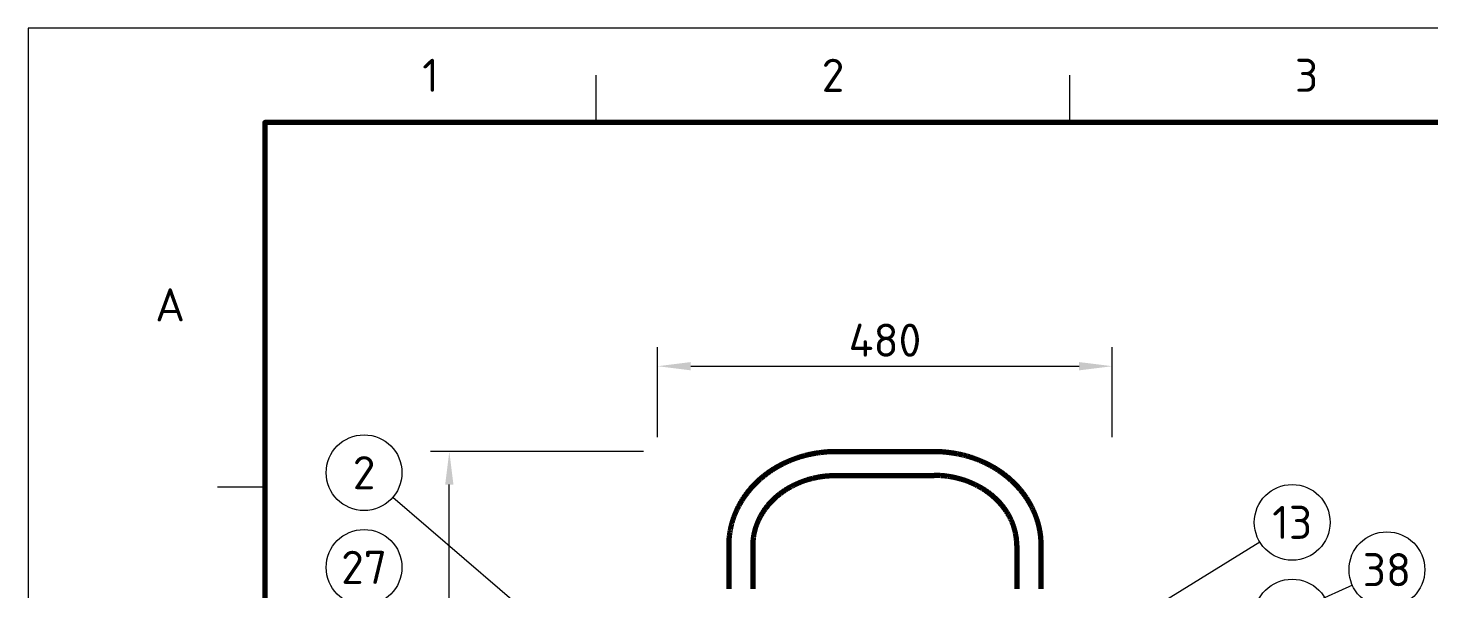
# Model space of a CAD drawing. Header units: millimetres. Extents: x 0 to 2208, y 0 to 420.
# Drawn here: x 0 to 147.9, y 237.7 to 297 of the extents above; entities that cross this region are included whole.
import ezdxf
from ezdxf.enums import TextEntityAlignment as Align

# ---------------------------------------------------------------- set-up
doc = ezdxf.new("R2010")
doc.units = ezdxf.units.MM
for name, color, linetype, lineweight in [('01-VISIBLE', 7, 'CONTINUOUS', 70), ('04-COTA', 3, 'CONTINUOUS', 18), ('06-TEXTO', 7, 'CONTINUOUS', 25), ('07-RECUADRO', 7, 'CONTINUOUS', 70), ('08-FINA', 5, 'CONTINUOUS', 18)]:
    doc.layers.add(name, color=color, linetype=linetype, lineweight=lineweight)
doc.styles.add('ISO3098', font='isocpeur.ttf')
doc.dimstyles.new('FLAMA-IRAM', dxfattribs={"dimtxt": 3.5, "dimasz": 3.5, "dimexe": 2, "dimexo": 1.5, "dimgap": 1, "dimtad": 1, "dimdec": 1, "dimtxsty": 'ISO3098', "dimblk": 'IRAM_FLECHA', "dimblk1": 'IRAM_FLECHA', "dimblk2": 'IRAM_FLECHA', "dimcen": 2.5, "dimclrd": 256, "dimclre": 256, "dimclrt": 256, "dimazin": 3, "dimtfac": 1, "dimtmove": 0, "dimatfit": 3, "dimlwd": 18, "dimlwe": 18})

# ---------------------------------------------------------------- blocks, each defined once
blk = doc.blocks.new('IRAM_FLECHA')
blk.add_solid([(0, 0), (-1, 0.125), (-1, -0.125)])

msp = doc.modelspace()

# ---------------------------------------------------------------- linework, layer by layer
at = {"layer": '01-VISIBLE'}
for p, q in [((85.289, 252.266), (95.679, 252.266)), ((85.289, 249.726), (95.679, 249.726)), ((74.019, 237.728), (74.019, 242.336)), ((76.559, 237.728), (76.559, 242.336)), ((104.409, 242.336), (104.409, 237.728)), ((106.949, 242.336), (106.949, 237.728))]:
    msp.add_line(p, q, dxfattribs=at)
for points in [[(74.019, 242.336), (74.019, 242.386), (74.02, 242.436), (74.02, 242.486), (74.021, 242.536), (74.023, 242.586), (74.024, 242.636), (74.026, 242.686), (74.028, 242.736), (74.031, 242.786), (74.033, 242.836), (74.036, 242.886), (74.04, 242.936), (74.043, 242.986), (74.047, 243.036), (74.051, 243.086), (74.056, 243.136), (74.06, 243.185), (74.065, 243.235), (74.071, 243.285), (74.076, 243.335), (74.082, 243.384), (74.088, 243.434), (74.094, 243.484), (74.101, 243.533), (74.108, 243.583), (74.115, 243.632), (74.123, 243.682), (74.131, 243.731), (74.139, 243.781), (74.147, 243.83), (74.156, 243.879), (74.165, 243.929), (74.174, 243.978), (74.183, 244.027), (74.193, 244.076), (74.203, 244.125), (74.213, 244.174), (74.224, 244.223), (74.235, 244.272), (74.246, 244.321), (74.257, 244.37), (74.269, 244.418), (74.281, 244.467), (74.293, 244.515), (74.306, 244.564), (74.319, 244.612), (74.332, 244.661), (74.345, 244.709), (74.358, 244.757), (74.372, 244.805), (74.386, 244.853), (74.401, 244.901), (74.415, 244.949), (74.43, 244.997), (74.446, 245.044), (74.461, 245.092), (74.477, 245.14), (74.493, 245.187), (74.509, 245.234), (74.525, 245.282), (74.542, 245.329), (74.559, 245.376), (74.576, 245.423), (74.594, 245.47), (74.612, 245.517), (74.63, 245.563), (74.648, 245.61), (74.667, 245.656), (74.685, 245.703), (74.704, 245.749), (74.724, 245.795), (74.743, 245.841), (74.763, 245.887), (74.783, 245.933), (74.803, 245.979), (74.824, 246.025), (74.845, 246.07), (74.866, 246.116), (74.887, 246.161), (74.909, 246.206), (74.93, 246.251), (74.952, 246.296), (74.975, 246.341), (74.997, 246.386), (75.02, 246.43), (75.043, 246.475), (75.066, 246.519), (75.089, 246.563), (75.113, 246.607), (75.137, 246.651), (75.161, 246.695), (75.185, 246.739), (75.21, 246.783), (75.235, 246.826), (75.26, 246.869), (75.285, 246.913), (75.311, 246.956), (75.336, 246.999), (75.362, 247.041), (75.389, 247.084), (75.415, 247.127), (75.442, 247.169), (75.468, 247.211), (75.495, 247.253), (75.523, 247.295), (75.55, 247.337), (75.578, 247.379), (75.606, 247.421), (75.634, 247.462), (75.662, 247.503), (75.691, 247.544), (75.72, 247.585), (75.749, 247.626), (75.778, 247.667), (75.807, 247.707), (75.837, 247.748), (75.867, 247.788), (75.897, 247.828), (75.927, 247.868), (75.957, 247.908), (75.988, 247.947), (76.019, 247.987), (76.05, 248.026), (76.081, 248.065), (76.112, 248.104), (76.144, 248.143), (76.176, 248.182), (76.207, 248.22), (76.24, 248.259), (76.272, 248.297), (76.305, 248.335), (76.337, 248.373), (76.37, 248.41), (76.403, 248.448), (76.437, 248.485), (76.47, 248.523), (76.504, 248.56), (76.537, 248.597), (76.571, 248.633), (76.606, 248.67), (76.64, 248.706), (76.675, 248.743), (76.709, 248.779), (76.744, 248.815), (76.779, 248.85), (76.814, 248.886), (76.85, 248.921), (76.885, 248.956), (76.921, 248.991), (76.957, 249.026), (76.993, 249.061), (77.029, 249.096), (77.066, 249.13), (77.102, 249.164), (77.139, 249.198), (77.176, 249.232), (77.213, 249.266), (77.25, 249.299), (77.287, 249.333), (77.325, 249.366), (77.363, 249.399), (77.4, 249.431), (77.438, 249.464), (77.477, 249.497), (77.515, 249.529), (77.553, 249.561), (77.592, 249.593), (77.631, 249.624), (77.669, 249.656), (77.708, 249.687), (77.748, 249.719), (77.787, 249.75), (77.826, 249.78), (77.866, 249.811), (77.906, 249.842), (77.945, 249.872), (77.985, 249.902), (78.026, 249.932), (78.066, 249.962), (78.106, 249.991), (78.147, 250.021), (78.187, 250.05), (78.228, 250.079), (78.269, 250.108), (78.31, 250.136), (78.351, 250.165), (78.393, 250.193), (78.434, 250.221), (78.476, 250.249), (78.517, 250.277), (78.559, 250.304), (78.601, 250.331), (78.643, 250.359), (78.685, 250.386), (78.728, 250.412), (78.77, 250.439), (78.813, 250.465), (78.855, 250.492), (78.898, 250.518), (78.941, 250.544), (78.984, 250.569), (79.027, 250.595), (79.07, 250.62), (79.113, 250.645), (79.157, 250.67), (79.2, 250.695), (79.244, 250.719), (79.288, 250.744), (79.332, 250.768), (79.376, 250.792), (79.42, 250.815), (79.464, 250.839), (79.508, 250.862), (79.552, 250.886), (79.597, 250.909), (79.641, 250.931), (79.686, 250.954), (79.731, 250.976), (79.776, 250.999), (79.821, 251.021), (79.866, 251.043), (79.911, 251.064), (79.956, 251.086), (80.001, 251.107), (80.047, 251.128), (80.092, 251.149), (80.138, 251.17), (80.183, 251.19), (80.229, 251.211), (80.275, 251.231), (80.321, 251.251), (80.367, 251.271), (80.413, 251.29), (80.459, 251.31), (80.505, 251.329), (80.552, 251.348), (80.598, 251.366), (80.645, 251.385), (80.691, 251.403), (80.738, 251.422), (80.784, 251.44), (80.831, 251.458), (80.878, 251.475), (80.925, 251.493), (80.972, 251.51), (81.019, 251.527), (81.066, 251.544), (81.113, 251.56), (81.161, 251.577), (81.208, 251.593), (81.255, 251.609), (81.303, 251.625), (81.35, 251.641), (81.398, 251.656), (81.446, 251.672), (81.493, 251.687), (81.541, 251.702), (81.589, 251.717), (81.637, 251.731), (81.685, 251.745), (81.733, 251.76), (81.781, 251.774), (81.829, 251.787), (81.877, 251.801), (81.925, 251.814), (81.974, 251.827), (82.022, 251.84), (82.07, 251.853), (82.119, 251.866), (82.167, 251.878), (82.216, 251.89), (82.265, 251.902), (82.313, 251.914), (82.362, 251.926), (82.411, 251.937), (82.459, 251.948), (82.508, 251.96), (82.557, 251.97), (82.606, 251.981), (82.655, 251.991), (82.704, 252.002), (82.753, 252.012), (82.802, 252.022), (82.851, 252.031), (82.9, 252.041), (82.95, 252.05), (82.999, 252.059), (83.048, 252.068), (83.097, 252.077), (83.147, 252.085), (83.196, 252.094), (83.245, 252.102), (83.295, 252.11), (83.344, 252.117), (83.394, 252.125), (83.443, 252.132), (83.493, 252.139), (83.542, 252.146), (83.592, 252.153), (83.642, 252.159), (83.691, 252.166), (83.741, 252.172), (83.791, 252.178), (83.84, 252.184), (83.89, 252.189), (83.94, 252.195), (83.99, 252.2), (84.04, 252.205), (84.089, 252.21), (84.139, 252.214), (84.189, 252.219), (84.239, 252.223), (84.289, 252.227), (84.339, 252.231), (84.389, 252.234), (84.439, 252.238), (84.489, 252.241), (84.539, 252.244), (84.589, 252.247), (84.639, 252.249), (84.689, 252.252), (84.739, 252.254), (84.789, 252.256), (84.839, 252.258), (84.889, 252.26), (84.939, 252.261), (84.989, 252.262), (85.039, 252.263), (85.089, 252.264), (85.139, 252.265), (85.189, 252.266), (85.239, 252.266), (85.289, 252.266)], [(95.679, 252.266), (95.729, 252.266), (95.779, 252.266), (95.829, 252.265), (95.879, 252.264), (95.929, 252.263), (95.979, 252.262), (96.029, 252.261), (96.079, 252.26), (96.129, 252.258), (96.18, 252.256), (96.23, 252.254), (96.28, 252.252), (96.33, 252.249), (96.38, 252.247), (96.43, 252.244), (96.479, 252.241), (96.529, 252.238), (96.579, 252.234), (96.629, 252.231), (96.679, 252.227), (96.729, 252.223), (96.779, 252.219), (96.829, 252.214), (96.879, 252.21), (96.929, 252.205), (96.978, 252.2), (97.028, 252.195), (97.078, 252.189), (97.128, 252.184), (97.177, 252.178), (97.227, 252.172), (97.277, 252.166), (97.326, 252.159), (97.376, 252.153), (97.426, 252.146), (97.475, 252.139), (97.525, 252.132), (97.574, 252.125), (97.624, 252.117), (97.673, 252.11), (97.723, 252.102), (97.772, 252.094), (97.821, 252.085), (97.871, 252.077), (97.92, 252.068), (97.969, 252.059), (98.019, 252.05), (98.068, 252.041), (98.117, 252.031), (98.166, 252.022), (98.215, 252.012), (98.264, 252.002), (98.313, 251.991), (98.362, 251.981), (98.411, 251.97), (98.46, 251.96), (98.509, 251.948), (98.557, 251.937), (98.606, 251.926), (98.655, 251.914), (98.704, 251.902), (98.752, 251.89), (98.801, 251.878), (98.849, 251.866), (98.898, 251.853), (98.946, 251.84), (98.994, 251.827), (99.043, 251.814), (99.091, 251.801), (99.139, 251.787), (99.187, 251.774), (99.235, 251.76), (99.283, 251.745), (99.331, 251.731), (99.379, 251.717), (99.427, 251.702), (99.475, 251.687), (99.523, 251.672), (99.57, 251.656), (99.618, 251.641), (99.665, 251.625), (99.713, 251.609), (99.76, 251.593), (99.808, 251.577), (99.855, 251.56), (99.902, 251.544), (99.949, 251.527), (99.996, 251.51), (100.043, 251.493), (100.09, 251.475), (100.137, 251.458), (100.184, 251.44), (100.23, 251.422), (100.277, 251.403), (100.324, 251.385), (100.37, 251.366), (100.416, 251.348), (100.463, 251.329), (100.509, 251.31), (100.555, 251.29), (100.601, 251.271), (100.647, 251.251), (100.693, 251.231), (100.739, 251.211), (100.785, 251.19), (100.83, 251.17), (100.876, 251.149), (100.921, 251.128), (100.967, 251.107), (101.012, 251.086), (101.057, 251.064), (101.102, 251.043), (101.147, 251.021), (101.192, 250.999), (101.237, 250.976), (101.282, 250.954), (101.327, 250.931), (101.371, 250.909), (101.416, 250.886), (101.46, 250.862), (101.504, 250.839), (101.548, 250.815), (101.592, 250.792), (101.636, 250.768), (101.68, 250.744), (101.724, 250.719), (101.768, 250.695), (101.811, 250.67), (101.855, 250.645), (101.898, 250.62), (101.941, 250.595), (101.984, 250.569), (102.027, 250.544), (102.07, 250.518), (102.113, 250.492), (102.155, 250.465), (102.198, 250.439), (102.24, 250.412), (102.283, 250.386), (102.325, 250.359), (102.367, 250.331), (102.409, 250.304), (102.451, 250.277), (102.492, 250.249), (102.534, 250.221), (102.575, 250.193), (102.617, 250.165), (102.658, 250.136), (102.699, 250.108), (102.74, 250.079), (102.781, 250.05), (102.821, 250.021), (102.862, 249.991), (102.902, 249.962), (102.943, 249.932), (102.983, 249.902), (103.023, 249.872), (103.062, 249.842), (103.102, 249.811), (103.142, 249.78), (103.181, 249.75), (103.221, 249.719), (103.26, 249.687), (103.299, 249.656), (103.338, 249.624), (103.376, 249.593), (103.415, 249.561), (103.453, 249.529), (103.492, 249.497), (103.53, 249.464), (103.568, 249.431), (103.605, 249.399), (103.643, 249.366), (103.681, 249.333), (103.718, 249.299), (103.755, 249.266), (103.792, 249.232), (103.829, 249.198), (103.866, 249.164), (103.902, 249.13), (103.939, 249.096), (103.975, 249.061), (104.011, 249.026), (104.047, 248.991), (104.083, 248.956), (104.118, 248.921), (104.154, 248.886), (104.189, 248.85), (104.224, 248.815), (104.259, 248.779), (104.294, 248.743), (104.328, 248.706), (104.362, 248.67), (104.397, 248.633), (104.431, 248.597), (104.464, 248.56), (104.498, 248.523), (104.532, 248.485), (104.565, 248.448), (104.598, 248.41), (104.631, 248.373), (104.664, 248.335), (104.696, 248.297), (104.728, 248.259), (104.761, 248.22), (104.793, 248.182), (104.824, 248.143), (104.856, 248.104), (104.887, 248.065), (104.919, 248.026), (104.95, 247.987), (104.98, 247.947), (105.011, 247.908), (105.041, 247.868), (105.072, 247.828), (105.102, 247.788), (105.131, 247.748), (105.161, 247.707), (105.19, 247.667), (105.22, 247.626), (105.248, 247.585), (105.277, 247.544), (105.306, 247.503), (105.334, 247.462), (105.362, 247.421), (105.39, 247.379), (105.418, 247.337), (105.445, 247.295), (105.473, 247.253), (105.5, 247.211), (105.527, 247.169), (105.553, 247.127), (105.58, 247.084), (105.606, 247.041), (105.632, 246.999), (105.657, 246.956), (105.683, 246.913), (105.708, 246.869), (105.733, 246.826), (105.758, 246.783), (105.783, 246.739), (105.807, 246.695), (105.831, 246.651), (105.855, 246.607), (105.879, 246.563), (105.902, 246.519), (105.925, 246.475), (105.948, 246.43), (105.971, 246.386), (105.994, 246.341), (106.016, 246.296), (106.038, 246.251), (106.06, 246.206), (106.081, 246.161), (106.102, 246.116), (106.123, 246.07), (106.144, 246.025), (106.165, 245.979), (106.185, 245.933), (106.205, 245.887), (106.225, 245.841), (106.244, 245.795), (106.264, 245.749), (106.283, 245.703), (106.302, 245.656), (106.32, 245.61), (106.338, 245.563), (106.356, 245.517), (106.374, 245.47), (106.392, 245.423), (106.409, 245.376), (106.426, 245.329), (106.443, 245.282), (106.459, 245.234), (106.475, 245.187), (106.491, 245.14), (106.507, 245.092), (106.523, 245.044), (106.538, 244.997), (106.553, 244.949), (106.567, 244.901), (106.582, 244.853), (106.596, 244.805), (106.61, 244.757), (106.623, 244.709), (106.637, 244.661), (106.65, 244.612), (106.662, 244.564), (106.675, 244.515), (106.687, 244.467), (106.699, 244.418), (106.711, 244.37), (106.722, 244.321), (106.733, 244.272), (106.744, 244.223), (106.755, 244.174), (106.765, 244.125), (106.775, 244.076), (106.785, 244.027), (106.794, 243.978), (106.803, 243.929), (106.812, 243.879), (106.821, 243.83), (106.829, 243.781), (106.837, 243.731), (106.845, 243.682), (106.853, 243.632), (106.86, 243.583), (106.867, 243.533), (106.874, 243.484), (106.88, 243.434), (106.886, 243.384), (106.892, 243.335), (106.898, 243.285), (106.903, 243.235), (106.908, 243.185), (106.913, 243.136), (106.917, 243.086), (106.921, 243.036), (106.925, 242.986), (106.929, 242.936), (106.932, 242.886), (106.935, 242.836), (106.938, 242.786), (106.94, 242.736), (106.942, 242.686), (106.944, 242.636), (106.946, 242.586), (106.947, 242.536), (106.948, 242.486), (106.948, 242.436), (106.949, 242.386), (106.949, 242.336)], [(76.559, 242.336), (76.559, 242.386), (76.56, 242.436), (76.561, 242.486), (76.562, 242.536), (76.564, 242.586), (76.566, 242.636), (76.569, 242.686), (76.572, 242.736), (76.575, 242.786), (76.579, 242.836), (76.583, 242.886), (76.588, 242.936), (76.593, 242.986), (76.598, 243.036), (76.604, 243.086), (76.611, 243.135), (76.617, 243.185), (76.624, 243.235), (76.632, 243.284), (76.639, 243.334), (76.648, 243.383), (76.656, 243.433), (76.665, 243.482), (76.674, 243.531), (76.684, 243.58), (76.694, 243.629), (76.705, 243.678), (76.716, 243.727), (76.727, 243.776), (76.739, 243.825), (76.751, 243.873), (76.763, 243.922), (76.776, 243.97), (76.789, 244.019), (76.803, 244.067), (76.817, 244.115), (76.831, 244.163), (76.846, 244.211), (76.861, 244.259), (76.876, 244.307), (76.892, 244.354), (76.908, 244.402), (76.925, 244.449), (76.942, 244.496), (76.959, 244.543), (76.977, 244.59), (76.995, 244.637), (77.013, 244.683), (77.032, 244.73), (77.051, 244.776), (77.07, 244.823), (77.09, 244.869), (77.11, 244.915), (77.13, 244.96), (77.151, 245.006), (77.172, 245.051), (77.194, 245.097), (77.215, 245.142), (77.237, 245.187), (77.26, 245.232), (77.283, 245.276), (77.306, 245.321), (77.329, 245.365), (77.353, 245.409), (77.377, 245.453), (77.401, 245.497), (77.426, 245.541), (77.451, 245.584), (77.476, 245.627), (77.502, 245.671), (77.528, 245.713), (77.554, 245.756), (77.58, 245.799), (77.607, 245.841), (77.634, 245.883), (77.662, 245.925), (77.689, 245.967), (77.717, 246.009), (77.745, 246.05), (77.774, 246.091), (77.803, 246.132), (77.832, 246.173), (77.861, 246.213), (77.891, 246.254), (77.921, 246.294), (77.951, 246.334), (77.982, 246.374), (78.013, 246.413), (78.044, 246.453), (78.075, 246.492), (78.106, 246.531), (78.138, 246.569), (78.17, 246.608), (78.203, 246.646), (78.235, 246.684), (78.268, 246.722), (78.301, 246.76), (78.334, 246.797), (78.368, 246.835), (78.402, 246.872), (78.436, 246.908), (78.47, 246.945), (78.505, 246.981), (78.539, 247.017), (78.574, 247.053), (78.61, 247.089), (78.645, 247.124), (78.681, 247.16), (78.717, 247.195), (78.753, 247.229), (78.789, 247.264), (78.826, 247.298), (78.862, 247.332), (78.899, 247.366), (78.936, 247.4), (78.974, 247.433), (79.011, 247.466), (79.049, 247.499), (79.087, 247.532), (79.125, 247.564), (79.164, 247.597), (79.202, 247.629), (79.241, 247.66), (79.28, 247.692), (79.319, 247.723), (79.358, 247.754), (79.398, 247.785), (79.438, 247.816), (79.478, 247.846), (79.518, 247.876), (79.558, 247.906), (79.598, 247.936), (79.639, 247.965), (79.68, 247.994), (79.721, 248.023), (79.762, 248.052), (79.803, 248.08), (79.844, 248.108), (79.886, 248.136), (79.928, 248.164), (79.97, 248.192), (80.012, 248.219), (80.054, 248.246), (80.096, 248.273), (80.139, 248.299), (80.182, 248.325), (80.224, 248.351), (80.267, 248.377), (80.31, 248.403), (80.354, 248.428), (80.397, 248.453), (80.441, 248.478), (80.484, 248.503), (80.528, 248.527), (80.572, 248.551), (80.616, 248.575), (80.66, 248.598), (80.705, 248.622), (80.749, 248.645), (80.794, 248.668), (80.838, 248.69), (80.883, 248.713), (80.928, 248.735), (80.973, 248.757), (81.018, 248.779), (81.064, 248.8), (81.109, 248.821), (81.155, 248.842), (81.2, 248.863), (81.246, 248.883), (81.292, 248.903), (81.338, 248.923), (81.384, 248.943), (81.43, 248.962), (81.477, 248.982), (81.523, 249.001), (81.569, 249.019), (81.616, 249.038), (81.663, 249.056), (81.709, 249.074), (81.756, 249.092), (81.803, 249.109), (81.85, 249.127), (81.898, 249.144), (81.945, 249.16), (81.992, 249.177), (82.039, 249.193), (82.087, 249.209), (82.135, 249.225), (82.182, 249.241), (82.23, 249.256), (82.278, 249.271), (82.326, 249.286), (82.374, 249.3), (82.422, 249.315), (82.47, 249.329), (82.518, 249.342), (82.566, 249.356), (82.614, 249.369), (82.663, 249.382), (82.711, 249.395), (82.76, 249.408), (82.808, 249.42), (82.857, 249.432), (82.906, 249.444), (82.954, 249.456), (83.003, 249.467), (83.052, 249.478), (83.101, 249.489), (83.15, 249.5), (83.199, 249.51), (83.248, 249.52), (83.297, 249.53), (83.346, 249.54), (83.396, 249.549), (83.445, 249.559), (83.494, 249.568), (83.544, 249.576), (83.593, 249.585), (83.642, 249.593), (83.692, 249.601), (83.741, 249.608), (83.791, 249.616), (83.841, 249.623), (83.89, 249.63), (83.94, 249.637), (83.99, 249.643), (84.039, 249.65), (84.089, 249.656), (84.139, 249.661), (84.189, 249.667), (84.238, 249.672), (84.288, 249.677), (84.338, 249.682), (84.388, 249.686), (84.438, 249.691), (84.488, 249.695), (84.538, 249.698), (84.588, 249.702), (84.638, 249.705), (84.688, 249.708), (84.738, 249.711), (84.788, 249.714), (84.838, 249.716), (84.888, 249.718), (84.938, 249.72), (84.988, 249.722), (85.039, 249.723), (85.089, 249.724), (85.139, 249.725), (85.189, 249.725), (85.239, 249.726), (85.289, 249.726)], [(104.409, 242.336), (104.409, 242.386), (104.408, 242.436), (104.407, 242.486), (104.406, 242.536), (104.404, 242.586), (104.402, 242.636), (104.399, 242.686), (104.396, 242.736), (104.393, 242.786), (104.389, 242.836), (104.385, 242.886), (104.38, 242.936), (104.375, 242.986), (104.37, 243.036), (104.364, 243.086), (104.358, 243.135), (104.351, 243.185), (104.344, 243.235), (104.337, 243.284), (104.329, 243.334), (104.321, 243.383), (104.312, 243.433), (104.303, 243.482), (104.294, 243.531), (104.284, 243.58), (104.274, 243.629), (104.263, 243.678), (104.252, 243.727), (104.241, 243.776), (104.229, 243.825), (104.217, 243.873), (104.205, 243.922), (104.192, 243.97), (104.179, 244.019), (104.165, 244.067), (104.151, 244.115), (104.137, 244.163), (104.122, 244.211), (104.107, 244.259), (104.092, 244.307), (104.076, 244.354), (104.06, 244.402), (104.043, 244.449), (104.026, 244.496), (104.009, 244.543), (103.991, 244.59), (103.973, 244.637), (103.955, 244.683), (103.936, 244.73), (103.917, 244.776), (103.898, 244.823), (103.878, 244.869), (103.858, 244.915), (103.838, 244.96), (103.817, 245.006), (103.796, 245.051), (103.775, 245.097), (103.753, 245.142), (103.731, 245.187), (103.708, 245.232), (103.686, 245.276), (103.663, 245.321), (103.639, 245.365), (103.615, 245.409), (103.591, 245.453), (103.567, 245.497), (103.542, 245.541), (103.517, 245.584), (103.492, 245.627), (103.467, 245.671), (103.441, 245.713), (103.414, 245.756), (103.388, 245.799), (103.361, 245.841), (103.334, 245.883), (103.307, 245.925), (103.279, 245.967), (103.251, 246.009), (103.223, 246.05), (103.194, 246.091), (103.165, 246.132), (103.136, 246.173), (103.107, 246.213), (103.077, 246.254), (103.047, 246.294), (103.017, 246.334), (102.986, 246.374), (102.956, 246.413), (102.925, 246.453), (102.893, 246.492), (102.862, 246.531), (102.83, 246.569), (102.798, 246.608), (102.765, 246.646), (102.733, 246.684), (102.7, 246.722), (102.667, 246.76), (102.634, 246.797), (102.6, 246.835), (102.566, 246.872), (102.532, 246.908), (102.498, 246.945), (102.463, 246.981), (102.429, 247.017), (102.394, 247.053), (102.359, 247.089), (102.323, 247.124), (102.287, 247.16), (102.252, 247.195), (102.215, 247.229), (102.179, 247.264), (102.143, 247.298), (102.106, 247.332), (102.069, 247.366), (102.032, 247.4), (101.994, 247.433), (101.957, 247.466), (101.919, 247.499), (101.881, 247.532), (101.843, 247.564), (101.804, 247.597), (101.766, 247.629), (101.727, 247.66), (101.688, 247.692), (101.649, 247.723), (101.61, 247.754), (101.57, 247.785), (101.53, 247.816), (101.491, 247.846), (101.45, 247.876), (101.41, 247.906), (101.37, 247.936), (101.329, 247.965), (101.288, 247.994), (101.248, 248.023), (101.206, 248.052), (101.165, 248.08), (101.124, 248.108), (101.082, 248.136), (101.04, 248.164), (100.998, 248.192), (100.956, 248.219), (100.914, 248.246), (100.872, 248.273), (100.829, 248.299), (100.787, 248.325), (100.744, 248.351), (100.701, 248.377), (100.658, 248.403), (100.614, 248.428), (100.571, 248.453), (100.528, 248.478), (100.484, 248.503), (100.44, 248.527), (100.396, 248.551), (100.352, 248.575), (100.308, 248.598), (100.263, 248.622), (100.219, 248.645), (100.174, 248.668), (100.13, 248.69), (100.085, 248.713), (100.04, 248.735), (99.995, 248.757), (99.95, 248.779), (99.904, 248.8), (99.859, 248.821), (99.813, 248.842), (99.768, 248.863), (99.722, 248.883), (99.676, 248.903), (99.63, 248.923), (99.584, 248.943), (99.538, 248.962), (99.492, 248.982), (99.445, 249.001), (99.399, 249.019), (99.352, 249.038), (99.305, 249.056), (99.259, 249.074), (99.212, 249.092), (99.165, 249.109), (99.118, 249.127), (99.071, 249.144), (99.023, 249.16), (98.976, 249.177), (98.929, 249.193), (98.881, 249.209), (98.834, 249.225), (98.786, 249.241), (98.738, 249.256), (98.69, 249.271), (98.643, 249.286), (98.595, 249.3), (98.547, 249.315), (98.498, 249.329), (98.45, 249.342), (98.402, 249.356), (98.354, 249.369), (98.305, 249.382), (98.257, 249.395), (98.208, 249.408), (98.16, 249.42), (98.111, 249.432), (98.063, 249.444), (98.014, 249.456), (97.965, 249.467), (97.916, 249.478), (97.867, 249.489), (97.818, 249.5), (97.769, 249.51), (97.72, 249.52), (97.671, 249.53), (97.622, 249.54), (97.573, 249.549), (97.523, 249.559), (97.474, 249.568), (97.425, 249.576), (97.375, 249.585), (97.326, 249.593), (97.276, 249.601), (97.227, 249.608), (97.177, 249.616), (97.128, 249.623), (97.078, 249.63), (97.028, 249.637), (96.979, 249.643), (96.929, 249.65), (96.879, 249.656), (96.829, 249.661), (96.78, 249.667), (96.73, 249.672), (96.68, 249.677), (96.63, 249.682), (96.58, 249.686), (96.53, 249.691), (96.48, 249.695), (96.43, 249.698), (96.38, 249.702), (96.33, 249.705), (96.28, 249.708), (96.23, 249.711), (96.18, 249.714), (96.13, 249.716), (96.08, 249.718), (96.03, 249.72), (95.98, 249.722), (95.93, 249.723), (95.88, 249.724), (95.829, 249.725), (95.779, 249.725), (95.729, 249.726), (95.679, 249.726)]]:
    msp.add_lwpolyline(points, dxfattribs=at)
at = {"layer": '07-RECUADRO'}
msp.add_lwpolyline([(25, 10), (410, 10), (410, 287), (25, 287)], close=True, dxfattribs=at)
at = {"layer": '08-FINA'}
for p, q in [((60, 287), (60, 292)), ((110, 287), (110, 292)), ((25, 248.5), (20, 248.5)), ((38.521, 247.413), (84.263, 208.202)), ((130.078, 242.669), (90.484, 218.291)), ((139.836, 238.125), (94.124, 217.561))]:
    msp.add_line(p, q, dxfattribs=at)
msp.add_lwpolyline([(0, 0), (420, 0), (420, 297), (0, 297)], close=True, dxfattribs=at)
for centre in [(35.484, 250.016), (133.484, 244.766), (35.484, 240.016), (143.484, 239.766), (133.484, 234.766)]:
    msp.add_circle(centre, 4, dxfattribs=at)

# ---------------------------------------------------------------- texts
at = {"layer": '06-TEXTO', "style": 'ISO3098'}
for s, p in [('1', (42.5, 292)), ('2', (85, 292)), ('3', (135, 292)), ('A', (15, 267.75)), ('2', (35.484, 250.016)), ('13', (133.484, 244.766)), ('27', (35.484, 240.016)), ('38', (143.484, 239.766))]:
    msp.add_text(s, height=3.5, dxfattribs=at).set_placement(p, align=Align.MIDDLE_CENTER)

# ---------------------------------------------------------------- dimensions: what is measured, and where the dimension line sits
at = {"layer": '04-COTA'}
msp.add_linear_dim(base=(66.484, 261.266), p1=(66.484, 252.266), p2=(114.484, 252.266), dimstyle='FLAMA-IRAM', override={"dimlfac": 10}, dxfattribs=at).render()
msp.add_linear_dim(base=(44.484, 143.766), p1=(66.484, 143.766), p2=(66.484, 252.266), angle=90, dimstyle='FLAMA-IRAM', override={"dimlfac": 10}, dxfattribs=at).render()

doc.saveas('drawing.dxf')
